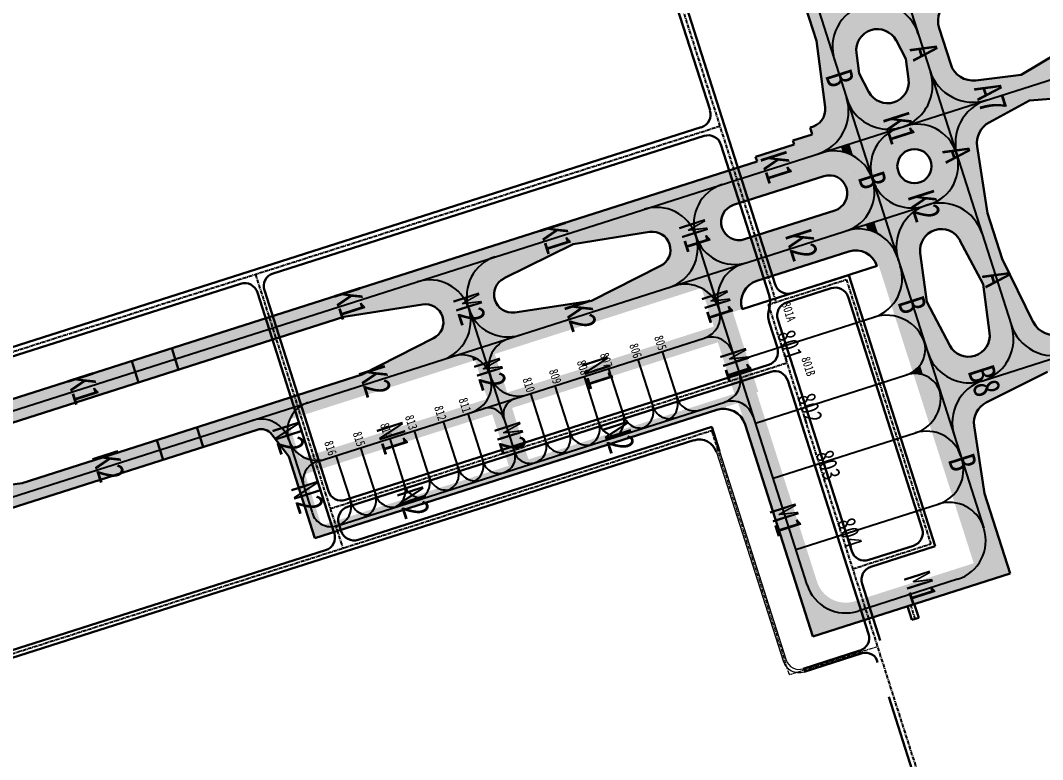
# Model space of a CAD drawing. Header units: millimetres. Extents: x 7502 to 11404, y 5706 to 12222.
# Drawn here: x 9693 to 10827, y 7303 to 8123 of the extents above; entities that cross this region are included whole.
import ezdxf
from ezdxf.enums import TextEntityAlignment as Align

# ---------------------------------------------------------------- set-up
doc = ezdxf.new("R2010")
doc.units = ezdxf.units.MM
doc.header["$LTSCALE"] = 0.5
doc.linetypes.add('CENTER', pattern=[50.8, 31.75, -6.35, 6.35, -6.35])
doc.linetypes.add('HIDDEN', pattern=[0.375, 0.25, -0.125])
for name, color, linetype in [('MapLayer_Apron', 7, 'Continuous'), ('MapLayer_ServiceRoads', 6, 'Continuous'), ('MapLayer_Taxiway', 7, 'Continuous'), ('MapLayer_Taxiway CenterLines', 7, 'Continuous'), ('MapLayer_TwyContour', 7, 'Continuous'), ('MapLayer_WcRoads', 6, 'Continuous')]:
    doc.layers.add(name, color=color, linetype=linetype)
doc.styles.add('\\M+5BADA\\M+5CCE5', font='simhei.ttf', dxfattribs={"width": 0.8})

msp = doc.modelspace()

# ---------------------------------------------------------------- hatches: boundary and pattern name
at = {"layer": 'MapLayer_Taxiway'}
h = msp.add_hatch(color=8, dxfattribs=at)
h.dxf.hatch_style = 1
h.paths.add_polyline_path([(10024, 10193.9), (9965.8, 10376.4, 1), (9872.9, 10346.7), (9931.1, 10164.3, 1.000002)])
h.paths.add_polyline_path([(9941.2, 10369), (9975.5, 10304.7), (9990.4, 10258), (9999.7, 10185.7, -0.833524), (9955.7, 10171.6), (9921.4, 10236), (9906.5, 10282.6), (9897.2, 10355, -0.833524)], flags=16)
h.paths.add_polyline_path([(10091.2, 9983.4), (10053.6, 10101, 0.999999), (9960.8, 10071.4), (9998.3, 9953.7, 1.000002)])
h.paths.add_polyline_path([(10022.8, 9961.2), (9993.3, 10017), (9985, 10079.5, -0.836967), (10029.1, 10093.6), (10058.6, 10037.8), (10066.9, 9975.2, -0.836967)], flags=16)
h.paths.add_polyline_path([(10067.9, 9924.8), (10051.2, 9919.5, 1), (10075.6, 9843.2), (10092.2, 9848.6, 1)])
h.paths.add_polyline_path([(10075.5, 9872.1, -1), (10067.9, 9895.9, -1)], flags=16)
h.paths.add_polyline_path([(10207.3, 9619.5), (10145.2, 9814.3, 0.999999), (10052.3, 9784.6), (10114.4, 9589.8, 1.000003)])
h.paths.add_polyline_path([(10120.9, 9806.3), (10159.5, 9728.3), (10169.2, 9697.8), (10183, 9611.9, -0.860078), (10138.7, 9597.8), (10100.1, 9675.8), (10090.4, 9706.3), (10076.6, 9792.2, -0.860078)], flags=16)
h.paths.add_polyline_path([(10184, 9560.9), (10167.4, 9555.5, 1), (10191.7, 9479.3), (10208.4, 9484.6, 1)])
h.paths.add_polyline_path([(10191.7, 9508.2, -1), (10184.1, 9532, -1)], flags=16)
h.paths.add_polyline_path([(10184, 9560.9), (10175.7, 9558.2, 0.414215), (10207.3, 9619.5), (10234.3, 9534.9, 0.414213)])
h.paths.add_polyline_path([(10261.3, 9450.4), (10234.3, 9534.9, -0.414214), (10208.4, 9484.6), (10200, 9482, -0.414212)])
h.paths.add_polyline_path([(10315, 9282.2), (10261.3, 9450.4, 0.414212), (10200, 9482, 0.414214), (10168.4, 9420.7), (10222.1, 9252.6, 1.000003)])
h.paths.add_polyline_path([(10237.1, 9442.3), (10276.2, 9362.5), (10290.6, 9274.8, -0.863009), (10246.3, 9260.6), (10207.1, 9340.5), (10192.8, 9428.2, -0.863009)], flags=16)
h.paths.add_polyline_path([(10328.5, 9239.9), (10315, 9282.2, -0.414214), (10283.3, 9221), (10310.3, 9229.6, 0.105513)])
h.paths.add_polyline_path([(10328.5, 9239.9, -0.105513), (10310.3, 9229.6), (10291.7, 9223.6, -0.414212), (10341.9, 9197.7)])
h.paths.add_polyline_path([(10299.3, 9142.1), (10316, 9147.4, 1), (10291.7, 9223.6), (10275, 9218.3, 1)])
h.paths.add_polyline_path([(10291.7, 9194.8, -1), (10299.3, 9170.9, -1)], flags=16)
h.paths.add_polyline_path([(10283.3, 9221, -0.414214), (10222.1, 9252.6), (10236.9, 9206.1)])
h.paths.add_polyline_path([(10275, 9218.3), (10236.9, 9206.1), (10249.1, 9168, -0.414214)], flags=17)
h.paths.add_polyline_path([(10368.9, 9113.1), (10341.9, 9197.7, -0.414215), (10316, 9147.4), (10307.7, 9144.7, -0.414212)])
h.paths.add_polyline_path([(10261.2, 9129.9), (10276, 9083.5, -0.414212), (10307.7, 9144.7)])
h.paths.add_polyline_path([(10299.3, 9142.1, -0.414214), (10249.1, 9168), (10261.2, 9129.9)])
h.paths.add_polyline_path([(10548.8, 8549.6), (10430.3, 8920.7, 0.999998), (10337.5, 8891), (10455.9, 8520, 1.000004)])
h.paths.add_polyline_path([(10405.8, 8913.4), (10440.1, 8849), (10515.2, 8613.7), (10524.5, 8541.4, -0.833524), (10480.4, 8527.3), (10446.1, 8591.7), (10371, 8827), (10361.7, 8899.3, -0.833524)], flags=0)
h.paths.add_polyline_path([(10430.3, 8920.7), (10415.5, 8967.1), (10369.1, 8952.3, -0.414212)], flags=17)
h.paths.add_polyline_path([(10369.1, 8952.3), (10369.1, 8952.3, 0.414214), (10400.7, 9013.6), (10430.3, 8920.7, 0.414212)])
h.paths.add_polyline_path([(10369.1, 8952.3, 0.41421), (10337.5, 8891), (10336.3, 8894.6, 0.414214), (10279.8, 8923.8), (10322.6, 8937.5), (10307.8, 8983.9, 0.414215), (10369.1, 8952.3, 0.414216), (10337.5, 8891), (10337.5, 8891, -0.41421), (10369.1, 8952.3)])
h.paths.add_polyline_path([(10369.1, 8952.3, -0.414214), (10307.8, 8983.9), (10322.6, 8937.5)], flags=16)
h.paths.add_polyline_path([(10524.5, 8541.4), (10515.2, 8613.7), (10440.1, 8849), (10405.8, 8913.4, 0.833524), (10361.7, 8899.3), (10371, 8827), (10446.1, 8591.7), (10480.4, 8527.3, 0.833524)], flags=16)
h.paths.add_polyline_path([(10659.9, 8201.4), (10578.4, 8456.7, 0.999998), (10485.5, 8427.1), (10567, 8171.8, 0.999999)])
h.paths.add_polyline_path([(10553.8, 8449.4), (10588.2, 8385.1), (10626.3, 8265.5), (10635.6, 8193.2, -0.833524), (10591.6, 8179.1), (10557.2, 8243.5), (10519.1, 8363), (10509.8, 8435.3, -0.833524)], flags=16)
h.paths.add_polyline_path([(10689.5, 8108.5), (10659.9, 8201.4, -0.414214), (10628.3, 8140.2, -0.414211)])
h = msp.add_hatch(color=8, dxfattribs=at)
h.dxf.hatch_style = 1
h.paths.add_polyline_path([(10609.8, 8037.7), (10336.3, 8894.6, 0.193302), (10314.9, 8920.5), (10607.9, 8002.4, 0.182676)])
h.paths.add_polyline_path([(10703.1, 8066.1), (10578.4, 8456.7, 0.999998), (10485.5, 8427.1), (10610.2, 8036.5, 1.000004)])
h.paths.add_polyline_path([(10634.7, 8043.8), (10623.9, 8064.2), (10620.9, 8087.2, -0.833524), (10665, 8101.2), (10675.8, 8080.8), (10678.8, 8057.9, -0.833524)], flags=16)
h.paths.add_polyline_path([(10591.6, 8179.1), (10557.2, 8243.5), (10519.1, 8363), (10509.8, 8435.3, -0.833524), (10553.8, 8449.4), (10588.2, 8385.1), (10626.3, 8265.5), (10635.6, 8193.2, -0.833524)], flags=16)
h.paths.add_polyline_path([(10671.4, 8004.9, -0.414214), (10610.2, 8036.5), (10625, 7990.1)])
h.paths.add_polyline_path([(10668.3, 8003.9), (10625, 7990.1), (10638.8, 7946.7, -0.414214)], flags=17)
h.paths.add_polyline_path([(10731.7, 7976.4), (10717.9, 8019.7), (10674.5, 8005.9, -0.414214)], flags=16)
h.paths.add_polyline_path([(10717.9, 8019.7), (10703.1, 8066.1, -0.414216), (10671.4, 8004.9)])
h.paths.add_polyline_path([(10674.5, 8005.9), (10671.4, 8004.9), (10668.3, 8003.9, 0.414214), (10638.8, 7946.7, 0.414214), (10696, 7917.2), (10702.2, 7919.2, 1)])
h.paths.add_polyline_path([(10691, 7943.4, -1), (10679.5, 7979.6, -1)], flags=16)
h.paths.add_polyline_path([(10625, 7990.1), (10610.2, 8036.5), (10609.8, 8037.7, -0.182676), (10607.9, 8002.4), (10613.1, 7986.3)])
h.paths.add_polyline_path([(10638.8, 7946.7), (10625, 7990.1), (10613.1, 7986.3), (10617.4, 7972.8, -0.192155)])
h.paths.add_polyline_path([(10652.7, 7903.4), (10638.8, 7946.7, -0.192155), (10636.4, 7913.1), (10640.8, 7899.6)])
h.paths.add_polyline_path([(10696, 7917.2, -0.414214), (10638.8, 7946.7), (10652.7, 7903.4)], flags=17)
h.paths.add_polyline_path([(10699.1, 7918.2), (10652.7, 7903.4), (10667.5, 7856.9, -0.414216)], flags=16)
h.paths.add_polyline_path([(10666.3, 7860.5), (10652.7, 7903.4), (10640.8, 7899.6), (10645, 7886.4, -0.193302)])
h.paths.add_polyline_path([(10617.4, 7972.8), (10636.4, 7913.1, 0.399043)])
h.paths.add_polyline_path([(10669.5, 7850.5), (10666.3, 7860.5, 0.193302), (10645, 7886.4), (10667.1, 7817, 0.193302)])
h.paths.add_polyline_path([(10696.9, 7764.8), (10669.5, 7850.5, -0.193302), (10667.1, 7817), (10675.5, 7790.6, -0.193302)])
h.paths.add_polyline_path([(10713.3, 7712.9, 0.018442), (10712.6, 7715.7), (10696.9, 7764.8, 0.009178), (10696.4, 7766.3, -0.229667), (10691.5, 7740.6), (10694.9, 7729.9, -0.219107)])
h.paths.add_polyline_path([(10761.3, 7723.4, -0.414214), (10700, 7755), (10712.6, 7715.7), (10729.7, 7662.1, -0.414214)])
h.paths.add_polyline_path([(10696.4, 7766.3, 0.183798), (10675.5, 7790.6), (10691.5, 7740.6, 0.229667)])
h.paths.add_polyline_path([(10713.3, 7712.9, 0.219107), (10694.9, 7729.9), (10709.5, 7684.2, 0.18688)])
h.paths.add_polyline_path([(10736.9, 7639.5), (10714.2, 7710.5, 0.021298), (10713.3, 7712.9, -0.18688), (10709.5, 7684.2), (10716.1, 7663.4, -0.206032)])
h.paths.add_polyline_path([(10737.8, 7636.6), (10736.9, 7639.5, 0.206032), (10716.1, 7663.4), (10734.7, 7605.2, 0.206032)])
h.paths.add_polyline_path([(10762.1, 7560.4), (10737.8, 7636.6, -0.206032), (10734.7, 7605.2), (10741.4, 7584.3, -0.206032)])
h.paths.add_polyline_path([(10762.4, 7559.5), (10762.1, 7560.4, 0.206032), (10741.4, 7584.3), (10760, 7526, 0.193302)])
h.paths.add_polyline_path([(10839.7, 7748.4), (10855.4, 7753.4, -0.082814), (10839.1, 7751, -0.320409), (10792.5, 7785.8), (10760.4, 7886.6, 1.000001), (10667.5, 7856.9), (10669.5, 7850.5), (10696.9, 7764.8), (10700, 7755, 0.414214), (10761.3, 7723.4)])
h.paths.add_polyline_path([(10724.5, 7762.4), (10699, 7810.8), (10691.8, 7865.1, -0.837334), (10735.8, 7879.1), (10761.4, 7830.7), (10768.6, 7776.5, -0.837334)], flags=16)
h = msp.add_hatch(color=8, dxfattribs=at)
h.dxf.hatch_style = 1
h.paths.add_polyline_path([(10749.2, 8032.6, 0.082814), (10765.5, 8034.9), (10794.6, 8044.2), (10840.9, 8059, 0.136083), (10867.7, 8076.5), (10855.1, 8116, -0.348589), (10844.1, 8086.9), (10803.8, 8062.9), (10753.5, 8056.7, -0.360312), (10725.5, 8074.6), (10712.8, 8114.6, -0.368587), (10725.8, 8145.8), (10792.8, 8179.6), (10830.9, 8191.7), (10823.3, 8215.5), (10785.2, 8203.4), (10711, 8192.1, -0.368587), (10682.4, 8209.9), (10652, 8305.2, -0.368587), (10665, 8336.3), (10732, 8370.1), (10770.1, 8382.3), (10762.5, 8406.1), (10724.4, 8393.9), (10650.2, 8382.6, -0.368587), (10621.6, 8400.4), (10610.6, 8434.9, -0.118358), (10603.7, 8528), (10637.6, 8735.2, -0.788336), (10657, 8736.6), (10632.2, 8814.5, -0.036138), (10625, 8735.4), (10588.8, 8513.9, 0.118358), (10597.3, 8397.5), (10702.7, 8067.3, 0.320407)])
h.paths.add_polyline_path([(10755, 7983.4, -0.316219), (10768.3, 8010.1), (10812.9, 8034.3), (10859.7, 8038, -0.348586), (10885.5, 8020.7), (10885.5, 8020.7), (10872.9, 8060.2, 0.136083), (10840.9, 8059), (10794.6, 8044.2), (10765.5, 8034.9, 0.082814), (10750.9, 8027.4, 0.32041), (10733.1, 7972.1), (10792.5, 7785.8, 0.320409), (10839.1, 7751, 0.082814), (10855.4, 7753.4), (10883.2, 7762.3, 0.005595), (10884.5, 7762.7, 0.134863), (10910.7, 7780.6), (10948.1, 7824.7), (10939, 7853.1, -0.257017), (10872.7, 7783.1), (10848.4, 7775.3, -0.370449), (10817.2, 7788.5), (10782.5, 7858.5), (10766.3, 7909.2)])
h.paths.add_polyline_path([(10750.9, 8027.4, -0.082814), (10765.5, 8034.9), (10749.8, 8029.9), (10717.9, 8019.7), (10733.1, 7972.1, -0.011797), (10732.3, 7974.3, -0.400489), (10702.2, 7919.2), (10699.1, 7918.2, -0.414212), (10760.4, 7886.6), (10731.7, 7976.4, -0.0118), (10732.4, 7974.3, -0.307477)])
h.paths.add_polyline_path([(10749.8, 8029.9), (10765.5, 8034.9, -0.082814), (10749.2, 8032.6, -0.320407), (10702.7, 8067.3), (10717.9, 8019.7)])
h.paths.add_polyline_path([(10578.4, 8456.7), (10563.5, 8503.4, -0.023575), (10559.1, 8501.8), (10517.1, 8488.4, -0.414212)])
h = msp.add_hatch(color=8, dxfattribs=at)
h.dxf.hatch_style = 1
edge = h.paths.add_edge_path()
edge.add_line((10607.9, 8002.4), (10576.6, 8100.6))
edge.add_line((10576.6, 8100.6), (10583.8, 8045.3))
edge.add_line((10583.8, 8045.3), (10601.1, 7991.1))
edge.add_arc((10562.2, 8022.5), 50, -38.933, -23.7096)
h = msp.add_hatch(color=8, dxfattribs=at)
h.dxf.hatch_style = 1
h.paths.add_polyline_path([(10601.1, 7991.1), (10583.8, 8045.3), (10586.1, 8026.9, -0.362331), (10572.4, 8005.3, -0.03766), (10569.4, 8004.6), (10571.9, 7996.8), (10577.4, 7974.9, 0.146629)])
h.paths.add_polyline_path([(10611.3, 7958.9), (10605.5, 7977.3, 0.133269), (10581.6, 7976.2), (10472.1, 7941.3, 0.286387), (10440.9, 7904.5)])
h.paths.add_polyline_path([(10440.9, 7904.5, -0.286387), (10472.1, 7941.3), (10385.4, 7913.6, -0.286387), (10432.1, 7901.7)])
h.paths.add_polyline_path([(10432.1, 7901.7, 0.286387), (10385.4, 7913.6), (10220.1, 7860.8, 0.286387), (10188.9, 7824.1), (10231.2, 7837.6), (10306.7, 7874.9), (10389.8, 7888.2)])
h.paths.add_polyline_path([(10188.9, 7824.1, -0.286387), (10220.1, 7860.8), (10133.4, 7833.2, -0.286387), (10180.1, 7821.3)])
h.paths.add_polyline_path([(10180.1, 7821.3, 0.286387), (10133.4, 7833.2), (9864.9, 7747.5), (9868.7, 7735.6), (10052, 7794.1), (10137.8, 7807.8)])
h.paths.add_polyline_path([(9868.7, 7735.6), (9864.9, 7747.5), (9820.4, 7733.3), (9824.2, 7721.4)])
h.paths.add_polyline_path([(9824.2, 7721.4), (9820.4, 7733.3), (9585.6, 7658.4, 0.286387), (9554.5, 7621.6), (9596.7, 7635.1), (9674.7, 7673.7)])
h.paths.add_polyline_path([(9545.6, 7618.8, 0.286387), (9498.9, 7630.7), (9299.8, 7567.2, 0.286387), (9268.7, 7530.4), (9310.9, 7543.9), (9388.9, 7582.5), (9417.5, 7591.6), (9503.4, 7605.3)])
h.paths.add_polyline_path([(9554.5, 7621.6, -0.286387), (9585.6, 7658.4), (9498.9, 7630.7, -0.286387), (9545.6, 7618.8)])
h.paths.add_polyline_path([(9268.7, 7530.4, -0.286387), (9299.8, 7567.2), (9213.1, 7539.5, -0.286387), (9259.8, 7527.6)])
h.paths.add_polyline_path([(9259.8, 7527.6, 0.286387), (9213.1, 7539.5), (9114.1, 7507.9, 0.286387), (9082.9, 7471.1)])
h.paths.add_polyline_path([(9113.6, 7507.7), (9113.6, 7507.7), (9070.7, 7494), (9078.5, 7469.7), (9082.9, 7471.1, -0.283404)])
h.paths.add_polyline_path([(9075.9, 7468.9), (9078.5, 7469.7), (9070.7, 7494), (9032.6, 7481.9, -0.309294)])
h.paths.add_polyline_path([(9070.7, 7494), (9058.6, 7532.1, -0.414214), (9032.6, 7481.9)])
h.paths.add_polyline_path([(9113.6, 7507.7, -0.414214), (9057, 7536.9), (9070.7, 7494)])
h = msp.add_hatch(color=8, dxfattribs=at)
h.dxf.hatch_style = 1
edge = h.paths.add_edge_path()
edge.add_line((10613.1, 7986.3), (10607.9, 8002.4))
edge.add_arc((10562.2, 8022.5), 50, -38.933, -23.7096, ccw=False)
edge.add_line((10601.1, 7991.1), (10603.6, 7983.2))
edge.add_line((10603.6, 7983.2), (10613.1, 7986.3))
h = msp.add_hatch(color=8, dxfattribs=at)
h.dxf.hatch_style = 1
h.paths.add_polyline_path([(10577.4, 7974.9), (10571.9, 7996.8), (10550.5, 7989.9), (10551.9, 7985.6), (10557.4, 7968.5)])
h.paths.add_polyline_path([(10557.4, 7968.5), (10551.9, 7985.6), (10509, 7971.9), (10510.7, 7966.7), (10514.5, 7954.8)])
h = msp.add_hatch(color=8, dxfattribs=at)
h.dxf.hatch_style = 1
h.paths.add_polyline_path([(10603.6, 7983.2), (10601.1, 7991.1, -0.146629), (10577.4, 7974.9)])
h.paths.add_polyline_path([(10605.5, 7977.3), (10603.6, 7983.2), (10581.6, 7976.2, -0.133269)])
h = msp.add_hatch(color=8, dxfattribs=at)
h.dxf.hatch_style = 1
edge = h.paths.add_edge_path()
edge.add_line((10617.4, 7972.8), (10613.1, 7986.3))
edge.add_line((10613.1, 7986.3), (10603.6, 7983.2))
edge.add_line((10603.6, 7983.2), (10605.5, 7977.3))
edge.add_arc((10595.5, 7932.9), 45.5, 61.2083, 77.3358, ccw=False)
h = msp.add_hatch(color=8, dxfattribs=at)
h.dxf.hatch_style = 1
edge = h.paths.add_edge_path()
edge.add_line((10636.4, 7913.1), (10617.4, 7972.8))
edge.add_arc((10595.5, 7932.9), 45.5, 61.2083, 77.3358)
edge.add_line((10605.5, 7977.3), (10629.3, 7902.5))
edge.add_arc((10595.5, 7932.9), 45.5, -41.9358, -25.8083)
h = msp.add_hatch(color=8, dxfattribs=at)
h.dxf.hatch_style = 1
h.paths.add_polyline_path([(10514.5, 7954.8), (10510.7, 7966.7), (10468.3, 7953.2), (10472.1, 7941.3)])
h = msp.add_hatch(color=8, dxfattribs=at)
h.dxf.hatch_style = 1
h.paths.add_polyline_path([(10472.1, 7941.3), (10468.3, 7953.2), (10381.6, 7925.5), (10385.4, 7913.6)])
h = msp.add_hatch(color=6, dxfattribs=at)
h.dxf.hatch_style = 1
h.paths.add_polyline_path([(10629.3, 7902.5), (10611.3, 7958.9), (10584.6, 7950.4, -1), (10596.8, 7912.3), (10569.2, 7903.5), (10576.9, 7879.2), (10609.3, 7889.5, 0.133269)])
h.paths.add_polyline_path([(10576.9, 7879.2), (10569.2, 7903.5), (10513, 7885.6), (10520.7, 7861.3)])
h.paths.add_polyline_path([(10499.8, 7854.6), (10511.2, 7858.2), (10503.4, 7882.5), (10496.8, 7880.4, -1), (10484.6, 7918.5), (10440.9, 7904.5, 0.554742)])
h = msp.add_hatch(color=8, dxfattribs=at)
h.dxf.hatch_style = 1
h.paths.add_polyline_path([(10385.4, 7913.6), (10381.6, 7925.5), (9861.1, 7759.4), (9864.9, 7747.5)])
h = msp.add_hatch(color=6, dxfattribs=at)
h.dxf.hatch_style = 1
h.paths.add_polyline_path([(10456.4, 7840.7), (10442.6, 7884.1, -0.414214), (10413.1, 7826.9)])
h.paths.add_polyline_path([(10413.9, 7901), (10428.8, 7854.3), (10470.3, 7867.6), (10455.4, 7914.3)], flags=9)
h = msp.add_hatch(color=8, dxfattribs=at)
h.dxf.hatch_style = 1
edge = h.paths.add_edge_path()
edge.add_line((10640.8, 7899.6), (10636.4, 7913.1))
edge.add_arc((10595.5, 7932.9), 45.5, -41.9358, -25.8083, ccw=False)
edge.add_line((10629.3, 7902.5), (10631.2, 7896.5))
edge.add_line((10631.2, 7896.5), (10640.8, 7899.6))
h = msp.add_hatch(color=6, dxfattribs=at)
h.dxf.hatch_style = 1
h.paths.add_polyline_path([(10432.1, 7901.7), (10389.8, 7888.2), (10391.3, 7888.5, -0.855368), (10403.5, 7850.9), (10326.8, 7811.9), (10286, 7805.8), (10291.6, 7788.1), (10413.1, 7826.9, 0.554742)])
h = msp.add_hatch(color=6, dxfattribs=at)
h.dxf.hatch_style = 1
h.paths.add_polyline_path([(10631.2, 7896.5), (10629.3, 7902.5, -0.133269), (10609.3, 7889.5)])
h.paths.add_polyline_path([(10633.1, 7890.8), (10631.2, 7896.5), (10609.8, 7889.7, -0.131652)], flags=17)
h.paths.add_polyline_path([(10638.1, 7875.1), (10633.1, 7890.8, 0.131652), (10609.8, 7889.7), (10609.3, 7889.5), (10576.9, 7879.2), (10583.8, 7857.8)])
h = msp.add_hatch(color=8, dxfattribs=at)
h.dxf.hatch_style = 1
edge = h.paths.add_edge_path()
edge.add_line((10645, 7886.4), (10640.8, 7899.6))
edge.add_line((10640.8, 7899.6), (10631.2, 7896.5))
edge.add_line((10631.2, 7896.5), (10633.1, 7890.8))
edge.add_arc((10623.5, 7846.8), 45, 61.4617, 77.7, ccw=False)
h = msp.add_hatch(color=6, dxfattribs=at)
h.dxf.hatch_style = 1
h.paths.add_polyline_path([(10634.7, 7885.6), (10633.1, 7890.8, 0.131652), (10609.8, 7889.7), (10494.5, 7852.9, 0.191812), (10471.6, 7834.1), (10471.8, 7833.6)])
h = msp.add_hatch(color=6, dxfattribs=at)
h.dxf.hatch_style = 1
h.paths.add_polyline_path([(10638.1, 7875.1), (10634.7, 7885.6), (10471.8, 7833.6), (10475.2, 7823.1)])
h = msp.add_hatch(color=6, dxfattribs=at)
h.dxf.hatch_style = 1
h.paths.add_polyline_path([(10520.7, 7861.3), (10513, 7885.6), (10508.2, 7884), (10516, 7859.7)])
h.paths.add_polyline_path([(10516, 7859.7), (10508.2, 7884), (10503.4, 7882.5), (10511.2, 7858.2)])
h = msp.add_hatch(color=6, dxfattribs=at)
h.dxf.hatch_style = 1
h.paths.add_polyline_path([(10645.7, 7851.3), (10633.1, 7890.8, 0.131652), (10609.8, 7889.7), (10576.9, 7879.2), (10583.8, 7857.8), (10612.3, 7866.9, -0.414214), (10643.8, 7850.7)])
h = msp.add_hatch(color=8, dxfattribs=at)
h.dxf.hatch_style = 1
edge = h.paths.add_edge_path()
edge.add_line((10667.1, 7817), (10645, 7886.4))
edge.add_arc((10623.5, 7846.8), 45, 61.4617, 77.7)
edge.add_line((10633.1, 7890.8), (10659.9, 7806.5))
edge.add_arc((10626.7, 7836.8), 45, -42.3, -26.0617)
h = msp.add_hatch(color=6, dxfattribs=at)
h.dxf.hatch_style = 1
h.paths.add_polyline_path([(10527.6, 7839.8), (10520.7, 7861.3), (10516, 7859.7), (10522.8, 7838.3)])
h.paths.add_polyline_path([(10522.8, 7838.3), (10516, 7859.7), (10511.2, 7858.2), (10518, 7836.8)])
h = msp.add_hatch(color=6, dxfattribs=at)
h.dxf.hatch_style = 1
h.paths.add_polyline_path([(10494.5, 7852.9), (10468.3, 7844.5), (10471.6, 7834.1, -0.191812)])
h.paths.add_polyline_path([(10494.5, 7852.9), (10499.8, 7854.6, -0.205688), (10464, 7858), (10468.3, 7844.5)])
h.paths.add_polyline_path([(10444.5, 7836.9), (10440.2, 7850.4, -0.205688), (10413.1, 7826.9)])
h.paths.add_polyline_path([(10447.8, 7826.5), (10444.5, 7836.9), (10418.3, 7828.6, -0.191812)])
h = msp.add_hatch(color=8, dxfattribs=at)
h.dxf.hatch_style = 1
h.paths.add_polyline_path([(10471.3, 7833.4, -0.004925), (10471.6, 7834.1), (10468.3, 7844.5), (10456.4, 7840.7), (10459.9, 7829.8)])
h.paths.add_polyline_path([(10459.9, 7829.8), (10456.4, 7840.7), (10444.5, 7836.9), (10447.8, 7826.5, -0.004925), (10448.5, 7826.2)])
h.paths.add_polyline_path([(10468.6, 7802.6), (10459.9, 7829.8), (10448.5, 7826.2, -0.200903)])
h.paths.add_polyline_path([(10471.3, 7833.4), (10459.9, 7829.8), (10468.6, 7802.6, -0.200903)], flags=17)
h.paths.add_polyline_path([(10498.9, 7748.8), (10471.8, 7833.6), (10471.3, 7833.4, 0.200903), (10468.6, 7802.6), (10487, 7745)])
h.paths.add_polyline_path([(10484.1, 7754), (10468.6, 7802.6, -0.264908), (10463.3, 7777.9), (10465.5, 7771.1, -0.264908)])
h = msp.add_hatch(color=6, dxfattribs=at)
h.dxf.hatch_style = 1
h.paths.add_polyline_path([(10448.5, 7826.2, 0.196923), (10418.3, 7828.6), (10291.6, 7788.1), (10295.1, 7777.2)])
h.paths.add_polyline_path([(10295.1, 7777.2), (10291.6, 7788.1), (10235.6, 7770.3, 0.219611), (10215.4, 7751.7)])
h.paths.add_polyline_path([(10291.6, 7788.1), (10286, 7805.8), (10241.7, 7799.2, -0.855368), (10229.8, 7837), (10231.2, 7837.6), (10188.9, 7824.1, 0.554742), (10247.8, 7774.2)])
h = msp.add_hatch(color=6, dxfattribs=at)
h.dxf.hatch_style = 1
h.paths.add_polyline_path([(10494.2, 7802.9, -0.414214), (10510.4, 7834.4), (10475.2, 7823.1), (10482.8, 7799.3)])
h = msp.add_hatch(color=6, dxfattribs=at)
h.dxf.hatch_style = 1
h.paths.add_polyline_path([(10180.1, 7821.3), (10172.1, 7818.8), (10187.9, 7769.4, 0.317656)])
h.paths.add_polyline_path([(10190.6, 7803.7, -0.114271), (10188.9, 7824.1), (10180.1, 7821.3, -0.114271)])
h.paths.add_polyline_path([(10187.9, 7769.4), (10172.1, 7818.8), (10137.8, 7807.8), (10139.3, 7808.1, -0.855368), (10151.5, 7770.5), (10072.3, 7730.2), (10037.6, 7719.1), (10041.1, 7708.2), (10161.1, 7746.5, 0.201566)])
h.paths.add_polyline_path([(10192, 7756.4), (10187.9, 7769.4, -0.201566), (10161.1, 7746.5)], flags=17)
h.paths.add_polyline_path([(10194.1, 7750.1), (10192, 7756.4), (10173.2, 7750.4, -0.163259)])
h = msp.add_hatch(color=8, dxfattribs=at)
h.dxf.hatch_style = 1
edge = h.paths.add_edge_path()
edge.add_line((10675.5, 7790.6), (10667.1, 7817))
edge.add_arc((10626.7, 7836.8), 45, -42.3, -26.0617, ccw=False)
edge.add_line((10659.9, 7806.5), (10663.6, 7795))
edge.add_arc((10654, 7751.1), 45, 61.4617, 77.7, ccw=False)
h = msp.add_hatch(color=8, dxfattribs=at)
h.dxf.hatch_style = 1
h.paths.add_polyline_path([(10833, 7733.1), (10887, 7750.4, 0.140566), (10920.2, 7772.5), (10946.4, 7803.5), (10954.1, 7805.9), (10948.1, 7824.7), (10910.7, 7780.6, -0.134863), (10884.5, 7762.7, -0.005595), (10883.2, 7762.3), (10839.7, 7748.4), (10761.3, 7723.4, 0.414214), (10729.7, 7662.1), (10762.4, 7559.5, -0.193302), (10760, 7526), (10767.7, 7501.8), (10791.5, 7509.4), (10763.2, 7598), (10751.6, 7673.3, -0.32585), (10764.8, 7699)])
h = msp.add_hatch(color=6, dxfattribs=at)
h.dxf.hatch_style = 1
h.paths.add_polyline_path([(10247.8, 7774.2, -0.414214), (10190.6, 7803.7), (10204.4, 7760.3)])
h.paths.add_polyline_path([(10215.4, 7751.7, -0.219611), (10235.6, 7770.3), (10204.4, 7760.3), (10207.9, 7749.4)])
h.paths.add_polyline_path([(10207.9, 7749.4), (10204.4, 7760.3), (10192, 7756.4), (10194.1, 7750.1, -0.054402), (10200.5, 7747)])
h.paths.add_polyline_path([(10204.4, 7760.3), (10190.6, 7803.7, -0.196262), (10187.9, 7769.4), (10192, 7756.4)])
h = msp.add_hatch(color=8, dxfattribs=at)
h.dxf.hatch_style = 1
edge = h.paths.add_edge_path()
edge.add_line((10691.5, 7740.6), (10675.5, 7790.6))
edge.add_arc((10654, 7751.1), 45, 61.4617, 77.7)
edge.add_line((10663.6, 7795), (10683.4, 7733.1))
edge.add_arc((10667.4, 7758.5), 30, -57.8225, -36.6147)
h = msp.add_hatch(color=8, dxfattribs=at)
h.dxf.hatch_style = 1
h.paths.add_polyline_path([(10510.9, 7711.2), (10498.9, 7748.8), (10487, 7745), (10499, 7707.4)])
h.paths.add_polyline_path([(10499, 7707.4), (10491.2, 7731.7, -0.264908), (10486, 7707), (10487.1, 7703.6)])
h.paths.add_polyline_path([(10491.2, 7731.7), (10487, 7745), (10484.1, 7754, 0.264908), (10465.5, 7771.1), (10486, 7707, 0.264908)])
h = msp.add_hatch(color=8, dxfattribs=at)
h.dxf.hatch_style = 1
h.paths.add_polyline_path([(9864.9, 7747.5), (9861.1, 7759.4), (9816.6, 7745.2), (9820.4, 7733.3)])
h = msp.add_hatch(color=6, dxfattribs=at)
h.dxf.hatch_style = 1
h.paths.add_polyline_path([(10195.5, 7745.4), (10194.1, 7750.1, 0.163259), (10173.2, 7750.4), (10041.1, 7708.2), (10044.5, 7697.2)])
h = msp.add_hatch(color=6, dxfattribs=at)
h.dxf.hatch_style = 1
h.paths.add_polyline_path([(10200.5, 7747, 0.054402), (10194.1, 7750.1), (10195.5, 7745.4)])
h = msp.add_hatch(color=8, dxfattribs=at)
h.dxf.hatch_style = 1
h.paths.add_polyline_path([(9820.4, 7733.3), (9816.6, 7745.2), (9175.5, 7540.6), (9173.9, 7545.8), (9121.5, 7529.1), (9113.6, 7507.7)])
h = msp.add_hatch(color=8, dxfattribs=at)
h.dxf.hatch_style = 1
edge = h.paths.add_edge_path()
edge.add_line((10694.9, 7729.9), (10691.5, 7740.6))
edge.add_arc((10667.4, 7758.5), 30, -57.8225, -36.6147, ccw=False)
edge.add_line((10683.4, 7733.1), (10684, 7731.3))
edge.add_arc((10685.6, 7701.3), 30, 72.0147, 93.2225, ccw=False)
h = msp.add_hatch(color=8, dxfattribs=at)
h.dxf.hatch_style = 1
edge = h.paths.add_edge_path()
edge.add_line((10709.5, 7684.2), (10694.9, 7729.9))
edge.add_arc((10685.6, 7701.3), 30, 72.0147, 93.2225)
edge.add_line((10684, 7731.3), (10702.1, 7674.6))
edge.add_arc((10674.4, 7703.5), 40, -46.3555, -28.8675)
h = msp.add_hatch(color=6, dxfattribs=at)
h.dxf.hatch_style = 1
h.paths.add_polyline_path([(10041.1, 7708.2), (10037.6, 7719.1), (9889, 7671.7), (9892.5, 7660.8)])
h.paths.add_polyline_path([(10044.5, 7697.2), (10041.1, 7708.2), (10012.2, 7699, 0.219611), (9992, 7680.5)])
h.paths.add_polyline_path([(9992, 7680.5, -0.219611), (10012.2, 7699), (9949.8, 7679.1, -0.219611), (9977.1, 7675.7)])
h.paths.add_polyline_path([(9977.1, 7675.7, 0.219611), (9949.8, 7679.1), (9892.5, 7660.8), (9896, 7649.8)])
h = msp.add_hatch(color=6, dxfattribs=at)
h.dxf.hatch_style = 1
h.paths.add_polyline_path([(10519.8, 7679.9), (10509.9, 7710.9), (10499, 7707.4), (10508.9, 7676.4)])
h.paths.add_polyline_path([(10506.7, 7683.1), (10499, 7707.4), (10488, 7703.9), (10489.3, 7699.9, -0.252576)])
h.paths.add_polyline_path([(10576.4, 7464.9), (10506.7, 7683.1, 0.252576), (10489.3, 7699.9), (10565.4, 7461.4)])
h.paths.add_polyline_path([(10539.4, 7618.5), (10519.8, 7679.9), (10508.9, 7676.4), (10528.5, 7615)])
h.paths.add_polyline_path([(10564.7, 7539.4), (10539.4, 7618.5), (10528.5, 7615), (10553.7, 7535.9)])
h.paths.add_polyline_path([(10586.3, 7471.7), (10564.7, 7539.4), (10553.7, 7535.9), (10566.2, 7496.8, 0.184836)])
h.paths.add_polyline_path([(10587.3, 7468.4), (10586.3, 7471.7, -0.184836), (10566.2, 7496.8), (10576.4, 7464.9)])
h.paths.add_polyline_path([(10590.8, 7457.5), (10587.3, 7468.4), (10576.4, 7464.9), (10579.8, 7454)])
h.paths.add_polyline_path([(10594.3, 7446.5), (10590.8, 7457.5), (10579.8, 7454), (10583.3, 7443)])
h.paths.add_polyline_path([(10583.3, 7443), (10579.8, 7454), (10568.9, 7450.5), (10572.4, 7439.5)])
h.paths.add_polyline_path([(10579.8, 7454), (10576.4, 7464.9), (10565.4, 7461.4), (10568.9, 7450.5)])
h.paths.add_polyline_path([(10622.7, 7467.6, -0.184836), (10590.6, 7469.5), (10587.3, 7468.4), (10590.8, 7457.5)])
h.paths.add_polyline_path([(10590.6, 7469.5, -0.027159), (10586.3, 7471.7), (10587.3, 7468.4)])
h = msp.add_hatch(color=3, dxfattribs=at)
h.dxf.hatch_style = 1
h.paths.add_polyline_path([(9984.5, 7678.1), (9991, 7657.8, -0.178376), (9992, 7680.5)])
h.paths.add_polyline_path([(9977.1, 7675.7, -0.178376), (9991, 7657.8), (9984.5, 7678.1)])
h = msp.add_hatch(color=8, dxfattribs=at)
h.dxf.hatch_style = 1
edge = h.paths.add_edge_path()
edge.add_line((10716.1, 7663.4), (10709.5, 7684.2))
edge.add_arc((10674.4, 7703.5), 40, -46.3555, -28.8675, ccw=False)
edge.add_line((10702.1, 7674.6), (10704.5, 7666.9))
edge.add_arc((10698.8, 7627.3), 40, 64.2675, 81.7555, ccw=False)
h = msp.add_hatch(color=6, dxfattribs=at)
h.dxf.hatch_style = 1
h.paths.add_polyline_path([(9896, 7649.8), (9892.5, 7660.8), (9848, 7646.6), (9851.5, 7635.6)])
h.paths.add_polyline_path([(9892.5, 7660.8), (9889, 7671.7), (9844.5, 7657.5), (9848, 7646.6)])
h.paths.add_polyline_path([(9848, 7646.6), (9844.5, 7657.5), (9698.9, 7611.1), (9702.4, 7600.1)])
h.paths.add_polyline_path([(9851.5, 7635.6), (9848, 7646.6), (9702.4, 7600.1), (9705.9, 7589.1)])
h.paths.add_polyline_path([(9705.9, 7589.1), (9702.4, 7600.1), (9557.6, 7553.9), (9561.1, 7542.9)])
h.paths.add_polyline_path([(9702.4, 7600.1), (9698.9, 7611.1), (9695.1, 7609.8), (9607.2, 7596.8, -0.855368), (9595.4, 7634.5), (9596.7, 7635.1), (9554.5, 7621.6, 0.554742), (9613.3, 7571.7)])
h = msp.add_hatch(color=3, dxfattribs=at)
h.dxf.hatch_style = 1
h.paths.add_polyline_path([(9972.2, 7663.8), (9991.1, 7639.2), (10018.4, 7554), (10023.6, 7555.7), (9991, 7657.8, 0.178376), (9977.1, 7675.7), (9955.8, 7668.9, -0.315299)])
h = msp.add_hatch(color=8, dxfattribs=at)
h.dxf.hatch_style = 1
edge = h.paths.add_edge_path()
edge.add_line((10734.7, 7605.2), (10716.1, 7663.4))
edge.add_arc((10698.8, 7627.3), 40, 64.2675, 81.7555)
edge.add_line((10704.5, 7666.9), (10727.3, 7595.5))
edge.add_arc((10699.7, 7624.5), 40, -46.3555, -28.8675)
h = msp.add_hatch(color=8, dxfattribs=at)
h.dxf.hatch_style = 1
edge = h.paths.add_edge_path()
edge.add_line((10741.4, 7584.3), (10734.7, 7605.2))
edge.add_arc((10699.7, 7624.5), 40, -46.3555, -28.8675, ccw=False)
edge.add_line((10727.3, 7595.5), (10729.7, 7587.8))
edge.add_arc((10724, 7548.3), 40, 64.2675, 81.7555, ccw=False)
h = msp.add_hatch(color=8, dxfattribs=at)
h.dxf.hatch_style = 1
edge = h.paths.add_edge_path()
edge.add_line((10760, 7526), (10741.4, 7584.3))
edge.add_arc((10724, 7548.3), 40, 64.2675, 81.7555)
edge.add_line((10729.7, 7587.8), (10752.8, 7515.5))
edge.add_arc((10719.5, 7545.8), 45, -42.3, -26.0617)
h = msp.add_hatch(color=8, dxfattribs=at)
h.dxf.hatch_style = 1
edge = h.paths.add_edge_path()
edge.add_line((10767.7, 7501.8), (10760, 7526))
edge.add_arc((10719.5, 7545.8), 45, -42.3, -26.0617, ccw=False)
edge.add_line((10752.8, 7515.5), (10758.2, 7498.8))
edge.add_line((10758.2, 7498.8), (10767.7, 7501.8))
h = msp.add_hatch(color=6, dxfattribs=at)
h.dxf.hatch_style = 1
h.paths.add_polyline_path([(10733.2, 7502.9, 0.131652), (10752.8, 7515.5), (10751.2, 7520.7), (10590.6, 7469.5, 0.184836), (10622.7, 7467.6)])
h = msp.add_hatch(color=6, dxfattribs=at)
h.dxf.hatch_style = 1
h.paths.add_polyline_path([(10758.2, 7498.8), (10754.7, 7509.7), (10590.8, 7457.5), (10594.3, 7446.5)])
h = msp.add_hatch(color=6, dxfattribs=at)
h.dxf.hatch_style = 1
h.paths.add_polyline_path([(10754.7, 7509.7), (10752.8, 7515.5, -0.131652), (10733.2, 7502.9)])

# ---------------------------------------------------------------- linework, layer by layer
at = {"layer": 'MapLayer_ServiceRoads', "linetype": 'CENTER', "ltscale": 0.25}
for p, q in [((10176.7, 8922.9), (10531.6, 7810.7)), ((9178, 7593.9), (10469.3, 8006)), ((9953.9, 7841.5), (10051, 7537.1)), ((10523, 7807.9), (10609.7, 7835.6)), ((10609.7, 7835.6), (10703.4, 7542.2)), ((10523, 7807.9), (10762.9, 7056.3)), ((10036.9, 7581.4), (10543.7, 7743.2)), ((10461.6, 7668.2), (9379.9, 7322.9)), ((10616.7, 7514.5), (10703.4, 7542.2)), ((10686.2, 7459), (10681.3, 7474.3))]:
    msp.add_line(p, q, dxfattribs=at)
at = {"layer": 'MapLayer_ServiceRoads', "lineweight": 30, "ltscale": 0.25}
for p, q in [((10187.1, 8873.8), (10458.4, 8023.5)), ((9195.5, 7604.7), (10448.7, 8004.7)), ((9973.5, 7842.5), (10451.8, 7995.1)), ((10470.6, 7985.4), (10523.9, 7818.3)), ((10549.4, 7820.6), (10612.3, 7840.6)), ((10612.3, 7840.6), (10708.4, 7539.6)), ((9198.5, 7595.2), (9937.3, 7831)), ((9956.2, 7821.2), (10041.4, 7554)), ((9963.8, 7823.7), (10034.9, 7600.7)), ((10543.3, 7810.2), (10592.8, 7826)), ((10693.8, 7559.1), (10611.7, 7816.3)), ((10533.2, 7759.7), (10524, 7788.3)), ((10533.6, 7791.4), (10615.7, 7534.1)), ((10053.8, 7591), (10523.4, 7740.9)), ((10056.2, 7583.4), (10525.9, 7733.3)), ((10634.4, 7442.5), (10544.7, 7723.5)), ((10460.4, 7672), (10067.9, 7546.7)), ((10460.4, 7672), (10468.9, 7645.3)), ((10440.5, 7657.2), (9403.5, 7326.3)), ((10046.5, 7564.5), (10049.1, 7556.4)), ((10031.7, 7535.2), (9378.7, 7326.7)), ((10634.5, 7524.4), (10684.1, 7540.2)), ((10636.9, 7516.8), (10708.4, 7539.6)), ((10690, 7460.2), (10685.1, 7475.5)), ((10682.4, 7457.8), (10677.5, 7473.1)), ((10682.4, 7457.8), (10690, 7460.2)), ((10624.7, 7423.7), (10561.8, 7403.6)), ((10627.3, 7420.8), (10562.9, 7400.3)), ((10656.8, 7372.3), (10758.2, 7054.8))]:
    msp.add_line(p, q, dxfattribs=at)
for points in [[(10171.9, 8921.4), (10181.4, 8924.4), (10530.6, 7830.3)], [(10647.3, 7435.1), (10627.2, 7497.9)]]:
    msp.add_lwpolyline(points, dxfattribs=at)
for centre, radius, start, end in [((10444.1, 8018.9), 15, 287.7, 17.7), ((10456.3, 7980.8), 15, 17.7, 107.7), ((9978.1, 7828.2), 15, 107.7, 197.7), ((9941.9, 7816.7), 15, 17.7, 107.7), ((10544.9, 7834.9), 15, 197.7, 287.7), ((10500.1, 7810.7), 25, 342.7848, 17.7), ((10597.4, 7811.7), 15, 17.7, 107.7), ((10547.9, 7795.9), 15, 107.7, 197.7), ((10547.9, 7795.9), 25, 162.7848, 197.7), ((10518.9, 7755.2), 15, 287.7, 17.7), ((10530.4, 7719), 15, 17.7, 107.7), ((10446.5, 7638.1), 20, 17.7, 107.7), ((10049.2, 7605.3), 15, 197.7, 287.7), ((10060.8, 7569.1), 15, 107.7, 197.7), ((10063.4, 7561), 15, 197.7, 287.7), ((10679.5, 7554.5), 15, 287.7, 17.7), ((10027.2, 7549.4), 15, 287.7, 17.7), ((10630, 7538.7), 15, 197.7, 287.7), ((10641.5, 7502.5), 15, 107.7, 197.7), ((10620.1, 7437.9), 15, 287.7, 17.7), ((10631.3, 7408), 13.4, 10.9443, 107.7)]:
    msp.add_arc(centre, radius, start, end, dxfattribs=at)
at = {"layer": 'MapLayer_Taxiway', "color": 6}
msp.add_line((10470.9, 7795.5), (10456.4, 7840.7), dxfattribs=at)
at = {"layer": 'MapLayer_Taxiway', "color": 8, "lineweight": -2, "const_width": 25}
for points in [[(9694.2, 11227.3), (10811.5, 7726.3)], [(9601.3, 11197.7), (10779.6, 7505.6)], [(8994.5, 7469.7), (10898.9, 8077.5)], [(10429.7, 7927.7), (10500.1, 7707.2)], [(10884.9, 7762.8), (10714.8, 7708.6)]]:
    msp.add_lwpolyline(points, dxfattribs=at)
at = {"layer": 'MapLayer_Taxiway', "color": 8, "lineweight": -2}
msp.add_lwpolyline([(10927.2, 8235.6, 25, 25, 0), (10581.8, 8125.3, 0, 0, 0)], format="xyseb", dxfattribs=at)
at = {"layer": 'MapLayer_Taxiway', "color": 6, "lineweight": -2, "const_width": 23}
for points in [[(10745.5, 7933), (8846.9, 7327.1)], [(10579.8, 7454), (10442.6, 7884.1)], [(10177.3, 7847.6), (10247.7, 7627.1)], [(10776.1, 7516.6), (10569.4, 7450.6)]]:
    msp.add_lwpolyline(points, dxfattribs=at)
at = {"layer": 'MapLayer_Taxiway', "color": 4, "lineweight": -2, "const_width": 18}
msp.add_lwpolyline([(10000.9, 7626.6), (10476.3, 7778.3)], dxfattribs=at)
at = {"layer": 'MapLayer_Taxiway', "color": 3, "lineweight": -2, "const_width": 11}
msp.add_lwpolyline([(10499, 7707.4), (10023.6, 7555.7), (9984.5, 7678.1)], dxfattribs=at)
at = {"layer": 'MapLayer_Taxiway', "color": 6, "lineweight": -2, "const_width": 23}
msp.add_lwpolyline([(10566.2, 7496.8, 0.414214), (10622.7, 7467.6)], format="xyb", dxfattribs=at)
at = {"layer": 'MapLayer_Taxiway CenterLines', "ltscale": 0.3}
for p, q in [((9712.8, 11169), (10792.5, 7785.8)), ((9618.8, 11142.9), (10762.4, 7559.5)), ((9013.2, 7475.7), (10840.9, 8059)), ((9060.3, 7395.2), (10702.2, 7919.2)), ((10566.2, 7496.8), (10442.6, 7884.1)), ((10190.6, 7803.7), (10241.4, 7644.3)), ((10022.1, 7633.4), (10452, 7770.6)), ((10761.3, 7723.4), (10883.2, 7762.3)), ((10044.8, 7562.4), (10474.7, 7699.6)), ((9991, 7657.8), (10016.8, 7576.9)), ((10733.2, 7502.9), (10622.7, 7467.6))]:
    msp.add_line(p, q, dxfattribs=at)
at = {"layer": 'MapLayer_Taxiway CenterLines', "ltscale": 0.5}
for p, q in [((10487, 7745), (10640.3, 7793.9)), ((10405.4, 7755.7), (10421.9, 7703.8)), ((10345.8, 7736.7), (10362.4, 7684.8)), ((10378.2, 7747), (10394.8, 7695.1)), ((10318.7, 7728), (10335.2, 7676.1)), ((10508.9, 7676.4), (10676.5, 7729.9)), ((10286.3, 7717.7), (10302.8, 7665.8)), ((10259.1, 7709), (10276.2, 7655.4)), ((10189.6, 7686.8), (10206.7, 7633.2)), ((10162.4, 7678.2), (10179, 7626.2)), ((10102.9, 7659.2), (10119.5, 7607.2)), ((10130, 7667.8), (10146.6, 7615.9)), ((10528.5, 7615), (10686.6, 7665.4)), ((10070.5, 7648.8), (10087.1, 7596.9)), ((10043.3, 7640.2), (10060, 7588)), ((10553.7, 7535.9), (10711.8, 7586.4))]:
    msp.add_line(p, q, dxfattribs=at)
at = {"layer": 'MapLayer_Taxiway CenterLines', "ltscale": 0.3}
for centre, radius, start, end in [((10643.1, 8093.7), 48.8, 17.7, 197.7), ((10656.6, 8051.3), 48.8, 197.7, 17.7), ((10750.3, 8082.5), 50, 197.7, 287.7), ((10562.2, 8022.5), 50, 287.7, 17.7), ((10780.7, 7987.3), 50, 107.7, 197.7), ((10682.2, 7960.6), 45.5, 107.7, 287.7), ((10688.4, 7962.5), 45.5, 287.7, 107.7), ((10595.5, 7932.9), 45.5, 287.7, 107.7), ((10485.9, 7897.9), 45.5, 107.7, 287.7), ((10713.9, 7871.8), 48.8, 17.7, 197.7), ((10399.2, 7870.3), 45.5, 287.7, 107.7), ((10623.5, 7846.8), 45, 17.7, 107.7), ((10233.9, 7817.5), 45.5, 107.7, 287.7), ((10506.7, 7814.8), 40, 107.7, 197.7), ((10147.3, 7789.8), 45.5, 287.7, 107.7), ((10430.5, 7790.5), 40, 17.7, 107.7), ((10444.3, 7794.9), 25.5, 287.7, 17.7), ((10746.5, 7769.8), 48.8, 197.7, 17.7), ((10840.1, 7801), 50, 197.7, 287.7), ((10459.8, 7746.3), 25.5, 17.7, 107.7), ((10245.6, 7739.1), 32.8, 107.7, 287.7), ((10183.2, 7719.2), 32.8, 287.7, 107.7), ((10466.9, 7723.9), 25.5, 287.7, 17.7), ((10776.1, 7676.9), 48.8, 107.7, 197.7), ((10247.3, 7686.1), 18.3, 107.7, 197.7), ((10022.2, 7667.8), 32.8, 107.7, 287.7), ((10212.5, 7675), 18.3, 17.7, 107.7), ((10482.4, 7675.3), 25.5, 17.7, 107.7), ((9959.8, 7647.9), 32.8, 17.7, 107.7), ((10224.1, 7638.8), 18.3, 287.7, 17.7), ((10258.8, 7649.9), 18.3, 197.7, 287.7), ((10028.9, 7612.2), 22.3, 107.7, 197.7), ((10038, 7583.6), 22.3, 197.7, 287.7), ((10719.5, 7545.8), 45, 287.7, 17.7), ((10609, 7510.5), 45, 197.7, 287.7)]:
    msp.add_arc(centre, radius, start, end, dxfattribs=at)
at = {"layer": 'MapLayer_Taxiway CenterLines', "ltscale": 0.5}
for centre, radius, start, end in [((10626.7, 7836.8), 45, 287.7, 17.7), ((10654, 7751.1), 45, 17.7, 107.7), ((10667.4, 7758.5), 30, 287.7, 17.7), ((10685.6, 7701.3), 30, 17.7, 107.7), ((10674.4, 7703.5), 40, 287.7, 17.7), ((10402.9, 7697.7), 20, 287.7, 17.7), ((10441, 7709.9), 20, 197.7, 287.7), ((10375.7, 7689), 20, 287.7, 17.7), ((10413.8, 7701.2), 20, 197.7, 287.7), ((10343.3, 7678.7), 20, 287.7, 17.7), ((10381.4, 7690.8), 20, 197.7, 287.7), ((10316.2, 7670), 20, 287.7, 17.7), ((10354.3, 7682.2), 20, 197.7, 287.7), ((10294.7, 7663.2), 20, 197.7, 287.7), ((10283.8, 7659.7), 20, 287.7, 17.7), ((10321.9, 7671.8), 20, 197.7, 287.7), ((10698.8, 7627.3), 40, 17.7, 107.7), ((10258.8, 7649.9), 18.3, 287.7, 17.7), ((10187.1, 7628.8), 20, 287.7, 17.7), ((10699.7, 7624.5), 40, 287.7, 17.7), ((10159.9, 7620.2), 20, 287.7, 17.7), ((10198, 7632.3), 20, 197.7, 287.7), ((10224.1, 7638.8), 18.3, 197.7, 287.7), ((10127.5, 7609.8), 20, 287.7, 17.7), ((10165.7, 7622), 20, 197.7, 287.7), ((10100.4, 7601.2), 20, 287.7, 17.7), ((10138.5, 7613.3), 20, 197.7, 287.7), ((10038, 7583.6), 22.3, 287.7, 17.7), ((10068, 7590.8), 20, 287.7, 17.7), ((10106.1, 7603), 20, 197.7, 287.7), ((10079, 7594.3), 20, 197.7, 287.7), ((10724, 7548.3), 40, 17.7, 107.7)]:
    msp.add_arc(centre, radius, start, end, dxfattribs=at)
at = {"layer": 'MapLayer_TwyContour', "lineweight": 30}
for p, q in [((10347.2, 8819.4), (10576.6, 8100.6)), ((10712.8, 8114.6), (10725.5, 8074.6)), ((10576.6, 8100.6), (10586.1, 8026.9)), ((10675.8, 8080.8), (10665, 8101.2)), ((10620.9, 8087.2), (10623.9, 8064.2)), ((10678.8, 8057.9), (10675.8, 8080.8)), ((10803.8, 8062.9), (10844.1, 8086.9)), ((10623.9, 8064.2), (10634.7, 8043.8)), ((10753.5, 8056.7), (10803.8, 8062.9)), ((10812.9, 8034.3), (10768.3, 8010.1)), ((10859.7, 8038), (10812.9, 8034.3)), ((10569.4, 8004.6), (10571.9, 7996.8)), ((10571.9, 7996.8), (10550.5, 7989.9)), ((10550.5, 7989.9), (10551.9, 7985.6)), ((10551.9, 7985.6), (10509, 7971.9)), ((10755, 7983.4), (10766.3, 7909.2)), ((10510.7, 7966.7), (9175.5, 7540.6)), ((10510.7, 7966.7), (10509, 7971.9)), ((10584.6, 7950.4), (10484.6, 7918.5)), ((10496.8, 7880.4), (10596.8, 7912.3)), ((10766.3, 7909.2), (10782.5, 7858.5)), ((10391.3, 7888.5), (10306.7, 7874.9)), ((10306.7, 7874.9), (10229.8, 7837)), ((10761.4, 7830.7), (10735.8, 7879.1)), ((10510.4, 7834.4), (10612.3, 7866.9)), ((10691.8, 7865.1), (10699, 7810.8)), ((10326.8, 7811.9), (10403.5, 7850.9)), ((10643.8, 7850.7), (10494.2, 7802.9)), ((10782.5, 7858.5), (10817.2, 7788.5)), ((10768.6, 7776.5), (10761.4, 7830.7)), ((10139.3, 7808.1), (10052, 7794.1)), ((10241.7, 7799.2), (10326.8, 7811.9)), ((10699, 7810.8), (10724.5, 7762.4)), ((10052, 7794.1), (9674.7, 7673.7)), ((10072.3, 7730.2), (10151.5, 7770.5)), ((9868.7, 7735.6), (9861.1, 7759.4)), ((9824.2, 7721.4), (9816.6, 7745.2)), ((9695.1, 7609.8), (10072.3, 7730.2)), ((10833, 7733.1), (10764.8, 7699)), ((10020, 7548.7), (10465.9, 7691)), ((9955.8, 7668.9), (9416.3, 7496.7)), ((9896, 7649.8), (9889, 7671.7)), ((10572.4, 7439.5), (10497.3, 7674.8)), ((10751.6, 7673.3), (10763.2, 7598)), ((9851.5, 7635.6), (9844.5, 7657.5)), ((9991.1, 7639.2), (9972.2, 7663.8)), ((9991.1, 7639.2), (10020, 7548.7)), ((9607.2, 7596.8), (9695.1, 7609.8)), ((10763.2, 7598), (10791.5, 7509.4)), ((10791.5, 7509.4), (10572.4, 7439.5))]:
    msp.add_line(p, q, dxfattribs=at)
msp.add_circle((10685.3, 7961.5), 19, dxfattribs=at)
for centre, radius, start, end in [((10737.5, 8122.6), 26, 116.7671, 197.7), ((10644.2, 8090.1), 23.5, 28.076, 187.324), ((10750.3, 8082.5), 26, 197.7, 276.9588), ((10655.5, 8054.9), 23.5, 208.076, 7.324), ((10566.3, 8024.3), 20, 279.0731, 7.368), ((10780.7, 7987.3), 26, 118.4412, 188.6329), ((10590.7, 7931.4), 20, 287.7, 107.7), ((10490.7, 7899.4), 20, 107.7, 287.7), ((10394.5, 7868.7), 20, 296.934, 99.1044), ((10715.1, 7868.2), 23.5, 27.8188, 187.5812), ((10619.9, 7843.1), 25, 17.7, 107.7), ((10238.7, 7819), 20, 116.2956, 278.466), ((10518, 7810.5), 25, 107.7, 197.7), ((10142.5, 7788.3), 20, 296.934, 99.1044), ((10840.5, 7800.1), 26, 206.3917, 287.7), ((10745.3, 7773.4), 23.5, 207.8188, 7.5812), ((10473.5, 7667.2), 25, 17.7, 107.7), ((10775.8, 7677.1), 24.5, 116.6036, 188.7964), ((9960.3, 7654.6), 15, 37.7, 107.7)]:
    msp.add_arc(centre, radius, start, end, dxfattribs=at)
at = {"layer": 'MapLayer_WcRoads', "linetype": 'CENTER', "lineweight": 0, "ltscale": 0.25}
for p in [(10460, 7667.6), (10644.3, 7428.1)]:
    msp.add_line(p, (10546.4, 7396.8), dxfattribs=at)
at = {"layer": 'MapLayer_WcRoads', "lineweight": 0, "ltscale": 0.25}
for p, q in [((10465.6, 7644.2), (10539.6, 7412.3)), ((10468.9, 7645.3), (10543, 7413.3))]:
    msp.add_line(p, q, dxfattribs=at)
for radius in [18.5, 15]:
    msp.add_arc((10557.2, 7417.9), radius, 197.7, 287.7, dxfattribs=at)

# ---------------------------------------------------------------- texts
at = {"layer": 'MapLayer_Apron', "color": 3, "style": '\\M+5BADA\\M+5CCE5', "width": 0.8}
for s, height, p in [('801A', 10, (10537.8, 7808.7)), ('805', 10, (10396.3, 7771.7)), ('801', 20, (10532.8, 7775.8)), ('806', 10, (10368.7, 7762.9)), ('807', 10, (10336.1, 7752.5)), ('801B', 10, (10559.6, 7748.2)), ('809', 10, (10279.5, 7734.4)), ('808', 10, (10310.4, 7744.3)), ('810', 10, (10250.2, 7725.1)), ('811', 10, (10179.3, 7702.5)), ('802', 20, (10555.2, 7705.7)), ('812', 10, (10152.1, 7693.8)), ('813', 10, (10119.7, 7683.4)), ('814', 10, (10092.1, 7674.6)), ('815', 10, (10061.8, 7665)), ('816', 10, (10030.1, 7654.9)), ('803', 20, (10575.4, 7642.4)), ('804', 20, (10599.4, 7567.3))]:
    msp.add_text(s, height=height, rotation=287.7, dxfattribs=at).set_placement(p)
at = {"layer": 'MapLayer_Taxiway', "color": 0, "linetype": 'HIDDEN', "style": '\\M+5BADA\\M+5CCE5', "width": 0.8}
for s, p in [('A', (10696.3, 8089)), ('B', (10602.7, 8059.1)), ('K1', (10669, 8003.9)), ('K1', (10532.9, 7960.5)), ('A', (10732.5, 7975.7)), ('B', (10638.9, 7945.9)), ('K2', (10696.6, 7917.4)), ('K1', (10287.6, 7882.2)), ('M1', (10442.6, 7884.5)), ('K2', (10560.5, 7874)), ('A', (10776.6, 7837.4)), ('K1', (10059.4, 7809.4)), ('M2', (10191.9, 7803)), ('M1', (10467.7, 7805.8)), ('B', (10683, 7807.5)), ('K2', (10315.2, 7795.7)), ('M1', (10488.2, 7741.5)), ('M2', (10215, 7730.6)), ('N1', (10334.5, 7732.3)), ('K2', (10087.1, 7722.9)), ('K1', (9763.5, 7715)), ('N2', (9991.1, 7659.6, 0)), ('N1', (10106.9, 7659.7)), ('M2', (10237.6, 7659.6)), ('N2', (10357.3, 7660.8)), ('K2', (9791.1, 7628.5)), ('B', (10738.9, 7632.6)), ('N2', (10012.1, 7593.9, 0)), ('N2', (10129.7, 7588.1)), ('M1', (10543.3, 7568.9)), ('M1', (10692.2, 7494.3))]:
    msp.add_text(s, height=30, rotation=287.7, dxfattribs=at).set_placement(p, align=Align.MIDDLE_CENTER)
at = {"layer": 'MapLayer_Taxiway', "color": 1, "linetype": 'HIDDEN', "style": '\\M+5BADA\\M+5CCE5', "width": 0.8}
for s, p in [('A7', (10770.1, 8037.6)), ('B8', (10763.3, 7723.1))]:
    msp.add_text(s, height=30, rotation=287.7, dxfattribs=at).set_placement(p, align=Align.MIDDLE_CENTER)

doc.saveas('drawing.dxf')
